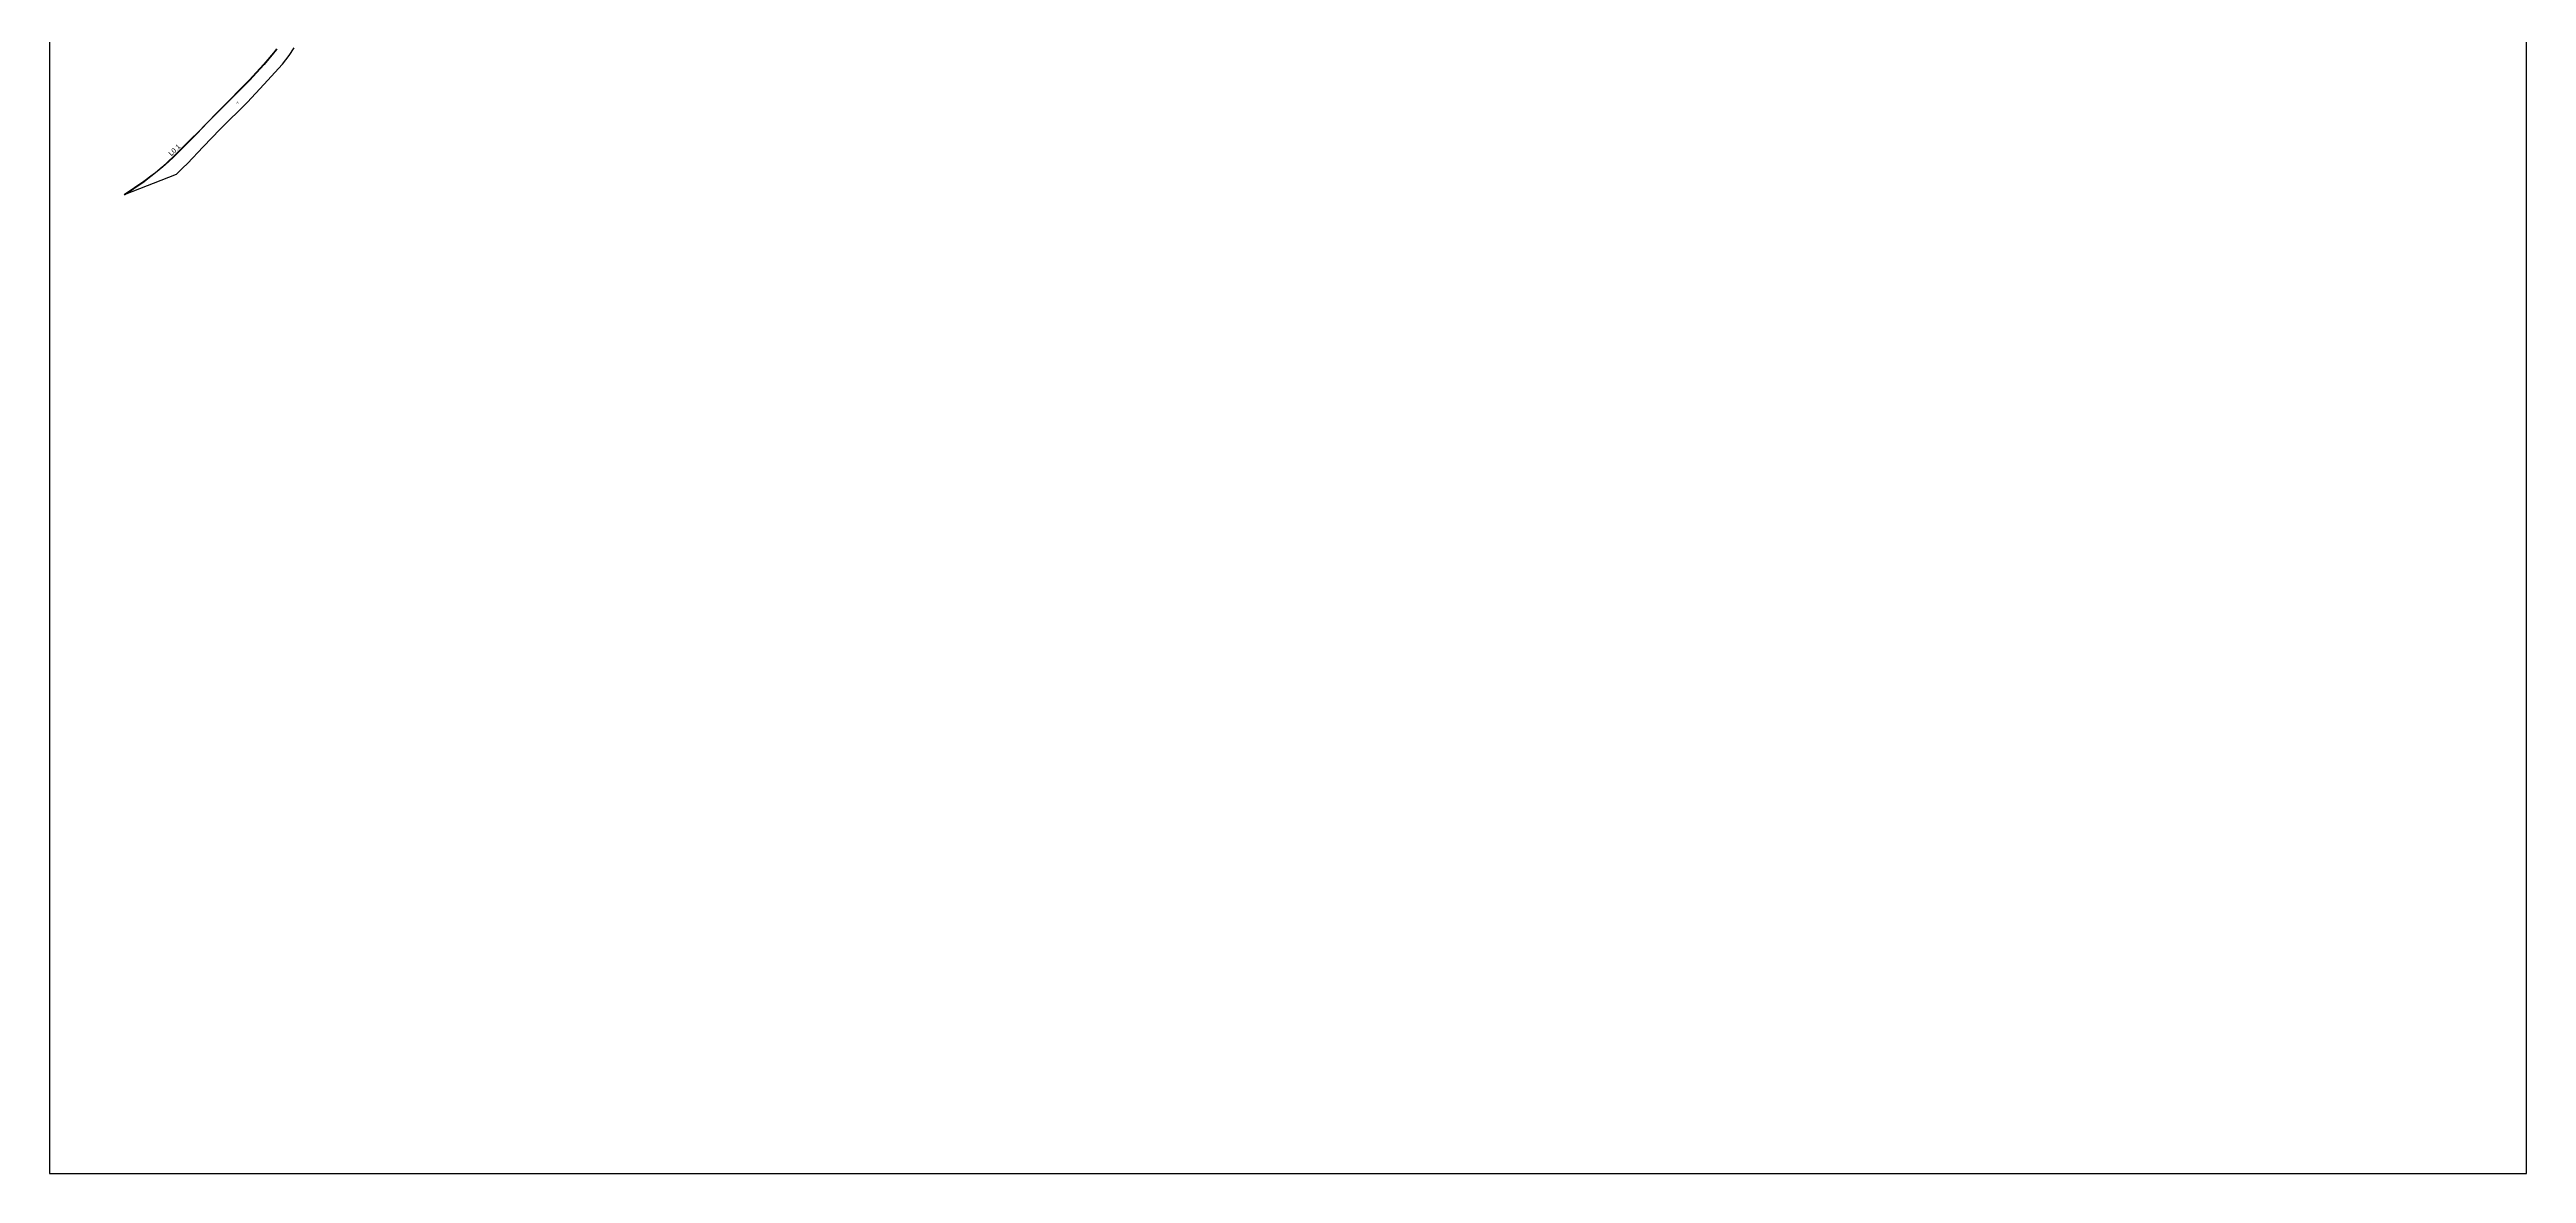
# Model space of a CAD drawing. Header units: metres. Extents: x -28000 to -24000, y -111000 to -108000.
# Drawn here: x -28000 to -27200, y -109800 to -109437 of the extents above; entities that cross this region are included whole.
import ezdxf

# ---------------------------------------------------------------- set-up
doc = ezdxf.new("R2010")
doc.units = ezdxf.units.M
doc.header["$LTSCALE"] = 2.5
for name, color, linetype in [('側溝・桝', 7, 'Continuous'), ('図郭', 7, 'Continuous'), ('舗装', 7, 'Continuous'), ('道路', 7, 'Continuous')]:
    doc.layers.add(name, color=color, linetype=linetype)
doc.styles.get("Standard").update_dxf_attribs({"font": ''})
doc.styles.add('YOKO_DECO', font='')
doc.styles.get('Standard').set_extended_font_data('@MS PGothic')
doc.styles.get('YOKO_DECO').set_extended_font_data('MS PGothic')

msp = doc.modelspace()

# ---------------------------------------------------------------- linework, layer by layer
at = {"layer": '側溝・桝'}
msp.add_lwpolyline([(-27926.63, -109436.66), (-27927.63, -109437.98), (-27930.72, -109441.6), (-27933.14, -109444.34), (-27935.36, -109446.66), (-27938.58, -109449.91), (-27941.59, -109452.97), (-27945.85, -109457.31), (-27948.95, -109460.43), (-27952.48, -109464.09), (-27953.73, -109465.3), (-27955.67, -109467.28), (-27957.16, -109468.78), (-27958.25, -109469.83), (-27959.9, -109471.43), (-27961.57, -109473.05), (-27963.42, -109474.75), (-27965.75, -109476.7), (-27967.26, -109477.86), (-27969.47, -109479.55), (-27975.83, -109483.87)], dxfattribs=at)
at = {"layer": '図郭'}
msp.add_lwpolyline([(-28000, -109800), (-27200, -109800), (-27200, -109200), (-28000, -109200)], close=True, dxfattribs=at)
at = {"layer": '道路'}
for points in [[(-27926.71, -109436.6), (-27927.71, -109437.92), (-27930.79, -109441.54), (-27933.21, -109444.28), (-27935.44, -109446.59), (-27938.65, -109449.84), (-27941.66, -109452.9), (-27945.92, -109457.24), (-27949.02, -109460.36), (-27952.55, -109464.02), (-27953.8, -109465.23), (-27955.74, -109467.21), (-27957.23, -109468.71), (-27958.31, -109469.76), (-27959.97, -109471.36), (-27961.64, -109472.97), (-27963.49, -109474.68), (-27965.81, -109476.62), (-27967.33, -109477.78), (-27969.53, -109479.46), (-27975.89, -109483.79)], [(-27959.09, -109477.19), (-27956.91, -109475.02), (-27955.49, -109473.62), (-27950.33, -109468.26), (-27944.9, -109462.53), (-27936.04, -109453.82), (-27930.81, -109448.07), (-27924.81, -109441.51), (-27922.61, -109438.75), (-27920.97, -109436.27)], [(-27959.09, -109477.19), (-27975.89, -109483.79)]]:
    msp.add_lwpolyline(points, dxfattribs=at)

# ---------------------------------------------------------------- texts
at = {"layer": '側溝・桝'}
msp.add_text('L0.1', height=1.6, rotation=44, dxfattribs=at).set_placement((-27960.65, -109471.31))
at = {"layer": '舗装', "style": 'YOKO_DECO'}
msp.add_text('A', height=0.75, dxfattribs=at).set_placement((-27939.65, -109454.33, 621.63))

doc.saveas('drawing.dxf')
